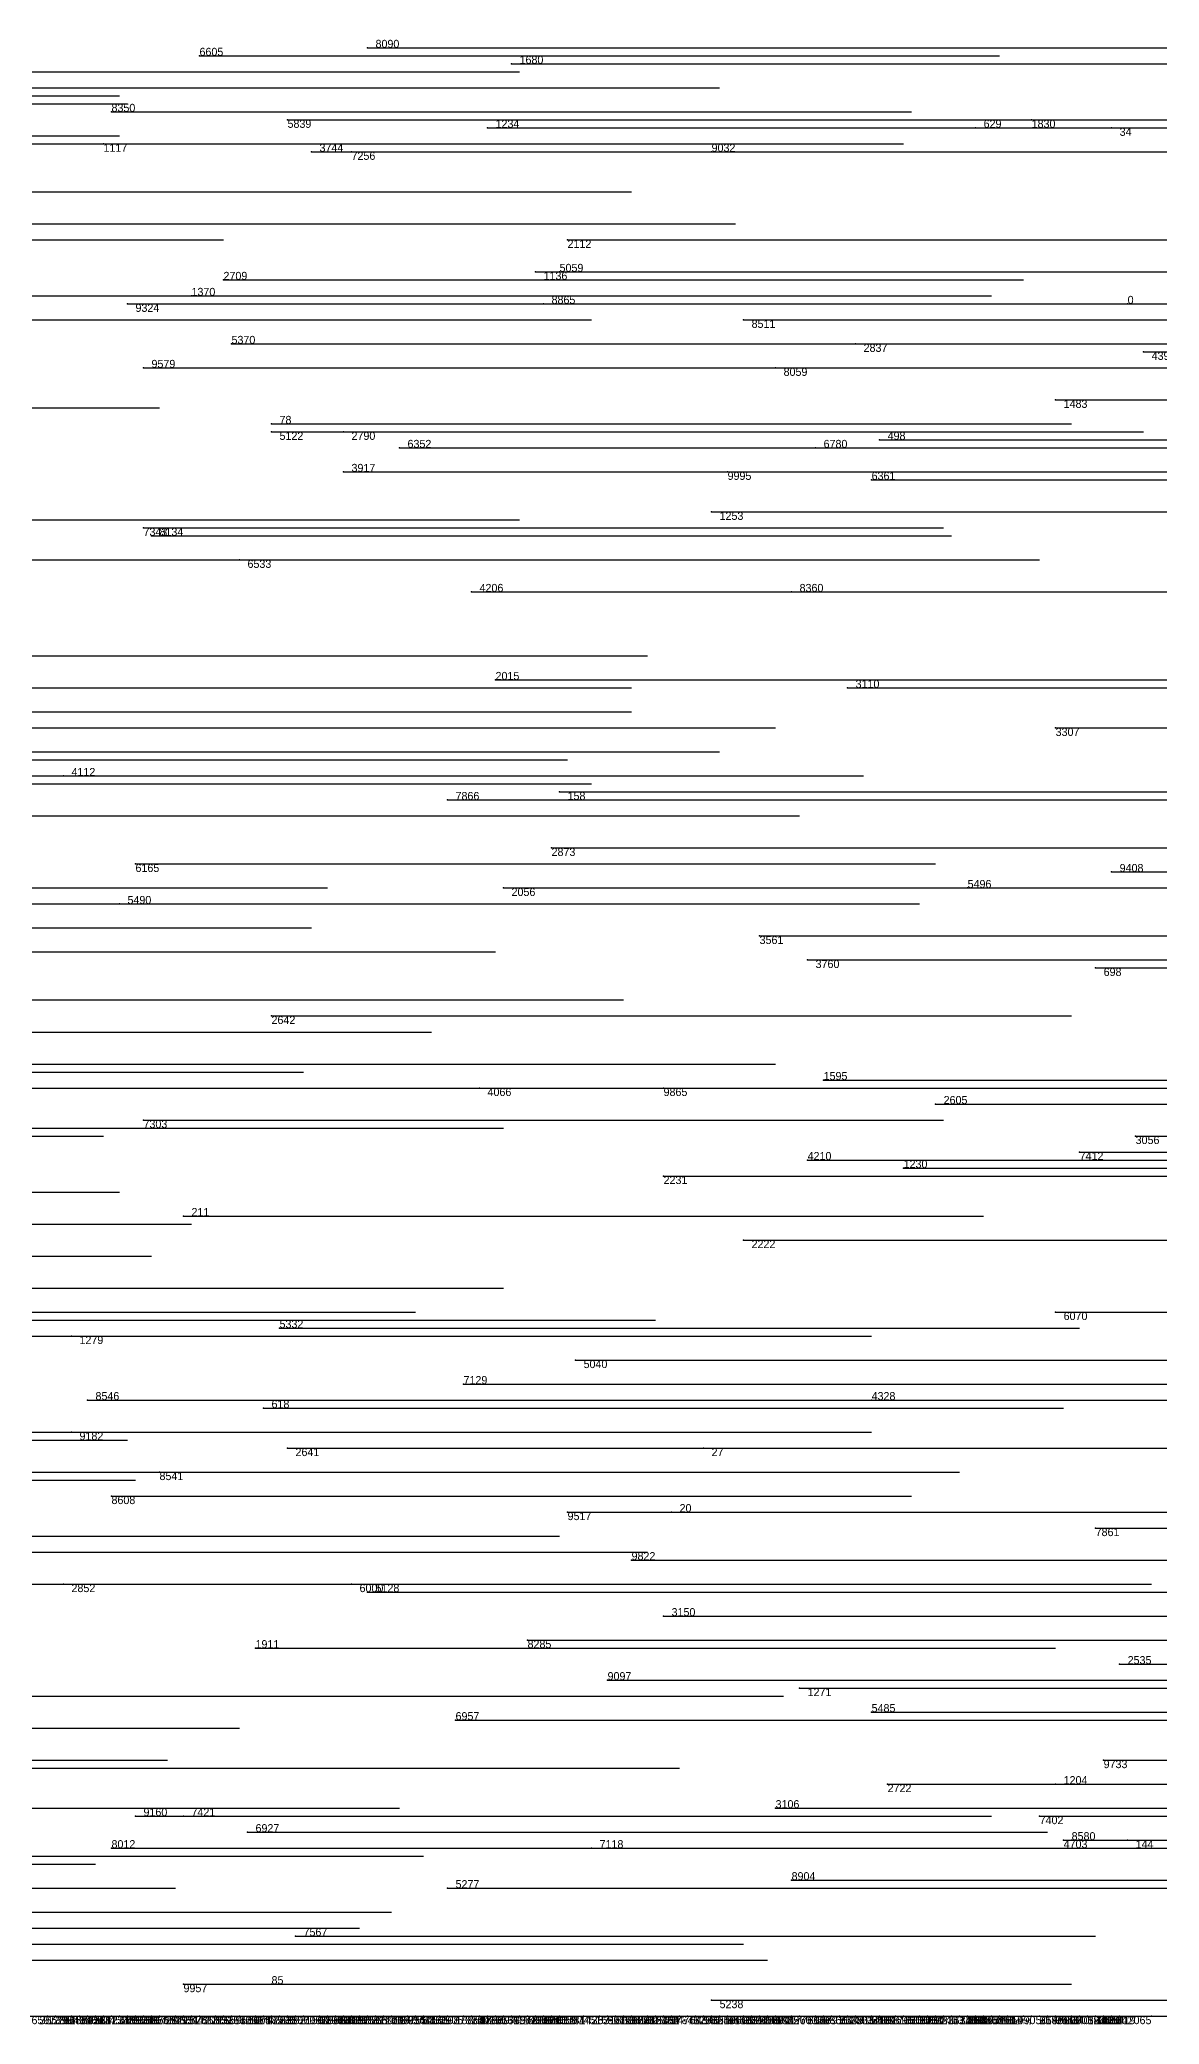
# Model space of a CAD drawing. Extents: x 0 to 1.1, y 0 to 1.
# Drawn here: x 0.231 to 0.371, y -0.001 to 0.247 of the extents above; entities that cross this region are included whole.
import ezdxf

# ---------------------------------------------------------------- set-up
doc = ezdxf.new("R2010")
doc.units = 0
for name, color, linetype in [('Normals', 1, 'CONTINUOUS'), ('Source_points', 5, 'CONTINUOUS'), ('Text', 3, 'CONTINUOUS')]:
    doc.layers.add(name, color=color, linetype=linetype)

msp = doc.modelspace()

# ---------------------------------------------------------------- linework, layer by layer
at = {"layer": 'Normals', "color": 1}
for p, q in [((0.272, 0.246, 1), (0.372, 0.246, 1)), ((0.251, 0.245), (0.351, 0.245)), ((0.29, 0.244), (0.39, 0.244)), ((0.138, 0.241, 1), (0.238, 0.241, 1)), ((0.169, 0.243, 1), (0.269, 0.243, 1)), ((0.191, 0.243, 1), (0.291, 0.243, 1)), ((0.216, 0.241, 1), (0.316, 0.241, 1)), ((0.141, 0.24, 1), (0.241, 0.24, 1)), ((0.142, 0.239, 1), (0.242, 0.239, 1)), ((0.24, 0.238, 1), (0.34, 0.238, 1)), ((0.262, 0.237), (0.362, 0.237)), ((0.287, 0.236, 1), (0.387, 0.236, 1)), ((0.348, 0.236, 1), (0.449, 0.236, 1)), ((0.355, 0.237, 1), (0.455, 0.237, 1)), ((0.365, 0.236), (0.466, 0.236)), ((0.141, 0.235, 1), (0.241, 0.235, 1)), ((0.213, 0.234, 1), (0.313, 0.234, 1)), ((0.239, 0.234, 1), (0.339, 0.234, 1)), ((0.265, 0.233), (0.365, 0.233)), ((0.27, 0.233), (0.37, 0.233)), ((0.315, 0.233), (0.415, 0.233)), ((0.205, 0.228), (0.305, 0.228)), ((0.218, 0.224), (0.318, 0.224)), ((0.154, 0.222, 1), (0.254, 0.222, 1)), ((0.297, 0.222, 1), (0.397, 0.222, 1)), ((0.254, 0.217, 1), (0.354, 0.217, 1)), ((0.293, 0.218), (0.393, 0.218)), ((0.296, 0.218, 1), (0.396, 0.218, 1)), ((0.198, 0.215, 1), (0.298, 0.215, 1)), ((0.203, 0.215, 1), (0.303, 0.215, 1)), ((0.242, 0.214, 1), (0.342, 0.214, 1)), ((0.25, 0.215), (0.35, 0.215)), ((0.294, 0.214), (0.394, 0.214)), ((0.367, 0.214, 1), (0.467, 0.214, 1)), ((0.2, 0.212, 1), (0.3, 0.212, 1)), ((0.319, 0.212, 1), (0.419, 0.212, 1)), ((0.255, 0.209, 1), (0.355, 0.209, 1)), ((0.333, 0.209, 1), (0.433, 0.209, 1)), ((0.244, 0.206, 1), (0.344, 0.206, 1)), ((0.323, 0.206, 1), (0.423, 0.206, 1)), ((0.369, 0.208), (0.469, 0.208)), ((0.146, 0.201, 1), (0.246, 0.201, 1)), ((0.358, 0.202, 1), (0.458, 0.202, 1)), ((0.26, 0.199, 1), (0.36, 0.199, 1)), ((0.26, 0.198, 1), (0.36, 0.198, 1)), ((0.269, 0.198, 1), (0.369, 0.198, 1)), ((0.276, 0.196, 1), (0.376, 0.196, 1)), ((0.328, 0.196), (0.428, 0.196)), ((0.336, 0.197), (0.436, 0.197)), ((0.269, 0.193), (0.369, 0.193)), ((0.317, 0.193, 1), (0.417, 0.193, 1)), ((0.335, 0.192, 1), (0.435, 0.192, 1)), ((0.191, 0.187), (0.291, 0.187)), ((0.315, 0.188, 1), (0.415, 0.188, 1)), ((0.244, 0.186, 1), (0.344, 0.186, 1)), ((0.245, 0.185, 1), (0.345, 0.185, 1)), ((0.183, 0.182), (0.283, 0.182)), ((0.256, 0.182), (0.356, 0.182)), ((0.285, 0.178), (0.385, 0.178)), ((0.325, 0.178, 1), (0.425, 0.178, 1)), ((0.207, 0.17), (0.307, 0.17)), ((0.288, 0.167), (0.388, 0.167)), ((0.205, 0.166, 1), (0.305, 0.166, 1)), ((0.332, 0.166, 1), (0.432, 0.166, 1)), ((0.205, 0.163), (0.305, 0.163)), ((0.223, 0.161), (0.323, 0.161)), ((0.358, 0.161, 1), (0.458, 0.161, 1)), ((0.158, 0.157, 1), (0.258, 0.157, 1)), ((0.197, 0.157, 1), (0.297, 0.157, 1)), ((0.216, 0.158), (0.316, 0.158)), ((0.199, 0.155, 1), (0.299, 0.155, 1)), ((0.2, 0.154, 1), (0.3, 0.154, 1)), ((0.234, 0.155), (0.334, 0.155)), ((0.282, 0.152, 1), (0.382, 0.152, 1)), ((0.296, 0.153, 1), (0.396, 0.153, 1)), ((0.208, 0.15), (0.308, 0.15)), ((0.226, 0.15), (0.326, 0.15)), ((0.243, 0.144, 1), (0.343, 0.144, 1)), ((0.295, 0.146, 1), (0.395, 0.146, 1)), ((0.365, 0.143, 1), (0.466, 0.143, 1)), ((0.156, 0.139, 1), (0.256, 0.139, 1)), ((0.167, 0.141), (0.267, 0.141)), ((0.241, 0.139, 1), (0.341, 0.139, 1)), ((0.289, 0.141), (0.389, 0.141)), ((0.347, 0.141, 1), (0.447, 0.141, 1)), ((0.165, 0.136, 1), (0.265, 0.136, 1)), ((0.321, 0.135, 1), (0.42, 0.135, 1)), ((0.188, 0.133), (0.288, 0.133)), ((0.327, 0.132, 1), (0.427, 0.132, 1)), ((0.363, 0.131, 1), (0.463, 0.131, 1)), ((0.204, 0.127, 1), (0.304, 0.127, 1)), ((0.26, 0.125), (0.36, 0.125)), ((0.18, 0.123), (0.28, 0.123)), ((0.164, 0.118, 1), (0.264, 0.118, 1)), ((0.223, 0.119, 1), (0.323, 0.119, 1)), ((0.329, 0.117), (0.429, 0.117)), ((0.199, 0.116), (0.299, 0.116)), ((0.286, 0.116), (0.386, 0.116)), ((0.309, 0.116), (0.409, 0.116)), ((0.244, 0.112), (0.344, 0.112)), ((0.343, 0.114, 1), (0.443, 0.114, 1)), ((0.139, 0.11, 1), (0.239, 0.11, 1)), ((0.189, 0.111), (0.289, 0.111)), ((0.368, 0.11), (0.468, 0.11)), ((0.327, 0.107), (0.427, 0.107)), ((0.361, 0.108, 1), (0.461, 0.108, 1)), ((0.309, 0.105), (0.409, 0.105)), ((0.339, 0.106), (0.439, 0.106)), ((0.141, 0.103, 1), (0.241, 0.103, 1)), ((0.249, 0.1), (0.349, 0.1)), ((0.15, 0.099, 1), (0.25, 0.099, 1)), ((0.319, 0.097, 1), (0.419, 0.097, 1)), ((0.145, 0.095), (0.245, 0.095)), ((0.189, 0.091, 1), (0.289, 0.091, 1)), ((0.178, 0.088), (0.278, 0.088)), ((0.208, 0.087), (0.308, 0.087)), ((0.358, 0.088), (0.458, 0.088)), ((0.149, 0.085), (0.249, 0.085)), ((0.235, 0.085), (0.335, 0.085)), ((0.261, 0.086, 1), (0.361, 0.086, 1)), ((0.298, 0.082, 1), (0.398, 0.082, 1)), ((0.237, 0.077), (0.337, 0.077)), ((0.284, 0.079, 1), (0.384, 0.079, 1)), ((0.335, 0.077), (0.434, 0.077)), ((0.259, 0.076), (0.359, 0.076)), ((0.142, 0.072), (0.242, 0.072)), ((0.191, 0.073), (0.291, 0.073)), ((0.235, 0.073), (0.335, 0.073)), ((0.262, 0.071), (0.362, 0.071)), ((0.314, 0.071), (0.414, 0.071)), ((0.143, 0.067, 1), (0.243, 0.067, 1)), ((0.209, 0.068, 1), (0.309, 0.068, 1)), ((0.246, 0.068), (0.346, 0.068)), ((0.24, 0.065), (0.34, 0.065)), ((0.297, 0.063, 1), (0.397, 0.063, 1)), ((0.31, 0.063, 1), (0.41, 0.063, 1)), ((0.196, 0.06), (0.296, 0.06)), ((0.363, 0.061, 1), (0.463, 0.061, 1)), ((0.207, 0.058, 1), (0.307, 0.058, 1)), ((0.305, 0.057), (0.405, 0.057)), ((0.218, 0.054), (0.318, 0.054)), ((0.234, 0.054, 1), (0.334, 0.054, 1)), ((0.27, 0.054), (0.37, 0.054)), ((0.272, 0.053, 1), (0.372, 0.053, 1)), ((0.309, 0.05, 1), (0.409, 0.05, 1)), ((0.258, 0.046), (0.358, 0.046)), ((0.292, 0.047, 1), (0.392, 0.047, 1)), ((0.366, 0.044, 1), (0.467, 0.044, 1)), ((0.224, 0.04), (0.324, 0.04)), ((0.302, 0.042, 1), (0.402, 0.042, 1)), ((0.326, 0.041, 1), (0.426, 0.041, 1)), ((0.335, 0.038, 1), (0.435, 0.038, 1)), ((0.156, 0.036, 1), (0.256, 0.036, 1)), ((0.283, 0.037, 1), (0.383, 0.037, 1)), ((0.147, 0.032, 1), (0.247, 0.032, 1)), ((0.211, 0.031, 1), (0.311, 0.031, 1)), ((0.364, 0.032), (0.464, 0.032)), ((0.337, 0.029, 1), (0.437, 0.029, 1)), ((0.358, 0.029, 1), (0.458, 0.029, 1)), ((0.176, 0.026), (0.276, 0.026)), ((0.243, 0.025), (0.343, 0.025)), ((0.249, 0.025), (0.35, 0.025)), ((0.323, 0.026, 1), (0.423, 0.026, 1)), ((0.356, 0.025, 1), (0.456, 0.025, 1)), ((0.257, 0.023, 1), (0.357, 0.023, 1)), ((0.179, 0.02), (0.279, 0.02)), ((0.24, 0.021), (0.34, 0.021)), ((0.3, 0.021), (0.4, 0.021)), ((0.359, 0.022), (0.459, 0.022)), ((0.36, 0.022), (0.46, 0.022)), ((0.367, 0.022, 1), (0.467, 0.022, 1)), ((0.138, 0.019, 1), (0.238, 0.019, 1)), ((0.148, 0.016), (0.248, 0.016)), ((0.282, 0.016), (0.382, 0.016)), ((0.325, 0.017), (0.425, 0.017)), ((0.175, 0.013), (0.275, 0.013)), ((0.171, 0.011), (0.271, 0.011)), ((0.263, 0.01), (0.363, 0.01)), ((0.219, 0.009), (0.319, 0.009)), ((0.222, 0.007, 1), (0.322, 0.007, 1)), ((0.249, 0.004, 1), (0.349, 0.004, 1)), ((0.26, 0.004, 1), (0.36, 0.004, 1)), ((0.132, 0, 0.665), (0.232, 0, 0.665)), ((0.133, 0, 0.825), (0.233, 0, 0.825)), ((0.133, 0, 0.793), (0.233, 0, 0.793)), ((0.134, 0, 0.492), (0.234, 0, 0.492)), ((0.134, 0, 0.34), (0.234, 0, 0.34)), ((0.135, 0, 0.992), (0.235, 0, 0.992)), ((0.136, 0, 0.856), (0.236, 0, 0.856)), ((0.136, 0, 0.409), (0.236, 0, 0.409)), ((0.136, 0, 0.459), (0.236, 0, 0.459)), ((0.136, 0, 0.38), (0.236, 0, 0.38)), ((0.137, 0, 0.903), (0.237, 0, 0.903)), ((0.137, 0, 0.449), (0.237, 0, 0.449)), ((0.138, 0, 0.972), (0.238, 0, 0.972)), ((0.138, 0, 0.524), (0.238, 0, 0.524)), ((0.139, 0, 0.967), (0.239, 0, 0.967)), ((0.139, 0, 0.382), (0.239, 0, 0.382)), ((0.141, 0, 0.768), (0.241, 0, 0.768)), ((0.141, 0, 0.142), (0.241, 0, 0.142)), ((0.142, 0, 0.615), (0.242, 0, 0.615)), ((0.142, 0, 0.431), (0.242, 0, 0.431)), ((0.142, 0, 0.573), (0.242, 0, 0.573)), ((0.144, 0, 0.383), (0.244, 0, 0.383)), ((0.144, 0, 0.636), (0.244, 0, 0.636)), ((0.144, 0, 0.227), (0.244, 0, 0.227)), ((0.144, 0, 0.927), (0.244, 0, 0.927)), ((0.145, 0, 0.242), (0.245, 0, 0.242)), ((0.145, 0, 0.886), (0.245, 0, 0.886)), ((0.147, 0, 0.824), (0.247, 0, 0.824)), ((0.148, 0, 0.63), (0.248, 0, 0.63)), ((0.148, 0, 0.156), (0.248, 0, 0.156)), ((0.149, 0, 0.828), (0.249, 0, 0.828)), ((0.149, 0, 0.184), (0.249, 0, 0.184)), ((0.15, 0, 0.085), (0.25, 0, 0.085)), ((0.15, 0, 0.059), (0.251, 0, 0.059)), ((0.151, 0, 0.029), (0.251, 0, 0.029)), ((0.151, 0, 0.947), (0.251, 0, 0.947)), ((0.153, 0, 0.527), (0.253, 0, 0.527)), ((0.153, 0, 0.81), (0.254, 0, 0.81)), ((0.154, 0, 0.14), (0.254, 0, 0.14)), ((0.154, 0, 0.697), (0.255, 0, 0.697)), ((0.154, 0, 0.837), (0.254, 0, 0.837)), ((0.156, 0, 0.064), (0.256, 0, 0.064)), ((0.157, 0, 0.725), (0.257, 0, 0.725)), ((0.158, 0, 0.525), (0.258, 0, 0.525)), ((0.158, 0, 0.002), (0.258, 0, 0.002)), ((0.16, 0, 0.286), (0.26, 0, 0.286)), ((0.16, 0, 0.792), (0.26, 0, 0.792)), ((0.161, 0, 0.238), (0.261, 0, 0.238)), ((0.161, 0, 0.723), (0.261, 0, 0.723)), ((0.162, 0, 0.362), (0.262, 0, 0.362)), ((0.163, 0, 0.086), (0.263, 0, 0.086)), ((0.163, 0, 0.546), (0.263, 0, 0.546)), ((0.164, 0, 0.513), (0.264, 0, 0.513)), ((0.164, 0, 0.866), (0.264, 0, 0.866)), ((0.164, 0, 0.807), (0.264, 0, 0.807)), ((0.165, 0, 0.772), (0.265, 0, 0.772)), ((0.166, 0, 0.887), (0.266, 0, 0.887)), ((0.166, 0, 0.596), (0.266, 0, 0.596)), ((0.167, 0, 0.787), (0.267, 0, 0.787)), ((0.169, 0, 0.829), (0.269, 0, 0.829)), ((0.17, 0, 0.437), (0.27, 0, 0.437)), ((0.171, 0, 0.253), (0.271, 0, 0.253)), ((0.172, 0, 0.287), (0.272, 0, 0.287)), ((0.173, 0, 0.189), (0.273, 0, 0.189)), ((0.173, 0, 0.951), (0.273, 0, 0.951)), ((0.174, 0, 0.599), (0.274, 0, 0.599)), ((0.174, 0, 0.949), (0.274, 0, 0.949)), ((0.174, 0, 0.456), (0.274, 0, 0.456)), ((0.175, 0, 0.65), (0.275, 0, 0.65)), ((0.175, 0, 0.534), (0.275, 0, 0.534)), ((0.177, 0, 0.008), (0.277, 0, 0.008)), ((0.177, 0, 0.277), (0.277, 0, 0.277)), ((0.177, 0, 0.33), (0.277, 0, 0.33)), ((0.177, 0, 0.199), (0.277, 0, 0.199)), ((0.178, 0, 0.161), (0.278, 0, 0.161)), ((0.179, 0, 0.93), (0.279, 0, 0.93)), ((0.179, 0, 0.966), (0.279, 0, 0.966)), ((0.179, 0, 0.594), (0.279, 0, 0.594)), ((0.179, 0, 0.45), (0.279, 0, 0.45)), ((0.18, 0, 0.521), (0.28, 0, 0.521)), ((0.18, 0, 0.101), (0.28, 0, 0.101)), ((0.181, 0, 0.542), (0.281, 0, 0.542)), ((0.181, 0, 0.861), (0.281, 0, 0.861)), ((0.182, 0, 0.089), (0.282, 0, 0.089)), ((0.183, 0, 0.536), (0.283, 0, 0.536)), ((0.183, 0, 0.794), (0.283, 0, 0.794)), ((0.184, 0, 0.585), (0.284, 0, 0.585)), ((0.184, 0, 0.357), (0.284, 0, 0.357)), ((0.185, 0, 0.711), (0.285, 0, 0.711)), ((0.186, 0, 0.584), (0.286, 0, 0.584)), ((0.187, 0, 0.789), (0.287, 0, 0.789)), ((0.187, 0, 0.579), (0.287, 0, 0.579)), ((0.187, 0, 0.304), (0.287, 0, 0.304)), ((0.187, 0, 0.649), (0.287, 0, 0.649)), ((0.19, 0, 0.122), (0.29, 0, 0.122)), ((0.19, 0, 0.37), (0.29, 0, 0.37)), ((0.19, 0, 0.841), (0.29, 0, 0.841)), ((0.19, 0, 0.212), (0.29, 0, 0.212)), ((0.192, 0, 0.193), (0.292, 0, 0.193)), ((0.192, 0, 0.606), (0.292, 0, 0.606)), ((0.192, 0, 0.52), (0.292, 0, 0.52)), ((0.192, 0, 0.999), (0.292, 0, 0.999)), ((0.193, 0, 0.34), (0.293, 0, 0.34)), ((0.194, 0, 0.35), (0.294, 0, 0.35)), ((0.194, 0, 0.066), (0.294, 0, 0.066)), ((0.194, 0, 0.649), (0.294, 0, 0.649)), ((0.194, 0, 0.959), (0.294, 0, 0.959)), ((0.195, 0, 0.55), (0.295, 0, 0.55)), ((0.195, 0, 0.179), (0.295, 0, 0.179)), ((0.195, 0, 0.989), (0.295, 0, 0.989)), ((0.196, 0, 0.045), (0.296, 0, 0.045)), ((0.196, 0, 0.796), (0.295, 0, 0.796)), ((0.196, 0, 0.236), (0.296, 0, 0.236)), ((0.197, 0, 0.272), (0.296, 0, 0.272)), ((0.197, 0, 0.525), (0.297, 0, 0.525)), ((0.197, 0, 0.926), (0.297, 0, 0.926)), ((0.2, 0, 0.349), (0.3, 0, 0.349)), ((0.201, 0, 0.274), (0.301, 0, 0.274)), ((0.201, 0, 0.646), (0.301, 0, 0.646)), ((0.202, 0, 0.343), (0.302, 0, 0.343)), ((0.202, 0, 0.214), (0.302, 0, 0.214)), ((0.203, 0, 0.487), (0.303, 0, 0.487)), ((0.203, 0, 0.835), (0.303, 0, 0.835)), ((0.203, 0, 0.977), (0.303, 0, 0.977)), ((0.203, 0, 0.638), (0.303, 0, 0.638)), ((0.206, 0, 0.265), (0.306, 0, 0.265)), ((0.207, 0, 0.296), (0.307, 0, 0.296)), ((0.207, 0, 0.403), (0.307, 0, 0.403)), ((0.208, 0, 0.323), (0.308, 0, 0.323)), ((0.208, 0, 0.267), (0.308, 0, 0.267)), ((0.209, 0, 0.777), (0.309, 0, 0.777)), ((0.21, 0, 0.61), (0.31, 0, 0.61)), ((0.211, 0, 0.503), (0.311, 0, 0.503)), ((0.212, 0, 0.332), (0.312, 0, 0.332)), ((0.212, 0, 0.982), (0.312, 0, 0.982)), ((0.213, 0, 0.414), (0.313, 0, 0.414)), ((0.214, 0, 0.192), (0.314, 0, 0.192)), ((0.216, 0, 0.696), (0.316, 0, 0.696)), ((0.218, 0, 0.428), (0.319, 0, 0.428)), ((0.218, 0, 0.106), (0.318, 0, 0.106)), ((0.219, 0, 0.777), (0.319, 0, 0.777)), ((0.219, 0, 0.292), (0.319, 0, 0.292)), ((0.22, 0, 0.083), (0.32, 0, 0.083)), ((0.22, 0, 0.916), (0.32, 0, 0.916)), ((0.22, 0, 0.27), (0.32, 0, 0.27)), ((0.22, 0, 0.799), (0.32, 0, 0.799)), ((0.22, 0, 0.41), (0.32, 0, 0.41)), ((0.221, 0, 0.539), (0.321, 0, 0.539)), ((0.225, 0, 0.429), (0.325, 0, 0.429)), ((0.226, 0, 0.998), (0.326, 0, 0.998)), ((0.227, 0, 0.034), (0.327, 0, 0.034)), ((0.227, 0, 0.765), (0.327, 0, 0.765)), ((0.229, 0, 0.273), (0.329, 0, 0.273)), ((0.231, 0, 0.344), (0.331, 0, 0.344)), ((0.231, 0, 0.263), (0.331, 0, 0.263)), ((0.232, 0, 0.158), (0.332, 0, 0.158)), ((0.233, 0, 0.834), (0.333, 0, 0.834)), ((0.233, 0, 0.679), (0.333, 0, 0.679)), ((0.233, 0, 0.406), (0.333, 0, 0.406)), ((0.235, 0, 0.06), (0.335, 0, 0.06)), ((0.235, 0, 0.014), (0.335, 0, 0.014)), ((0.236, 0, 0.548), (0.336, 0, 0.548)), ((0.236, 0, 0.846), (0.337, 0, 0.846)), ((0.236, 0, 0.913), (0.336, 0, 0.913)), ((0.236, 0, 0.269), (0.336, 0, 0.269)), ((0.237, 0, 0.128), (0.337, 0, 0.128)), ((0.237, 0, 0.653), (0.337, 0, 0.653)), ((0.237, 0, 0.911), (0.337, 0, 0.911)), ((0.237, 0, 0.437), (0.337, 0, 0.437)), ((0.237, 0, 0.848), (0.337, 0, 0.848)), ((0.238, 0, 0.056), (0.338, 0, 0.056)), ((0.239, 0, 0.558), (0.339, 0, 0.558)), ((0.24, 0, 0.811), (0.34, 0, 0.811)), ((0.24, 0, 0.707), (0.34, 0, 0.707)), ((0.241, 0, 0.102), (0.341, 0, 0.102)), ((0.241, 0, 0.161), (0.341, 0, 0.161)), ((0.241, 0, 0.261), (0.341, 0, 0.261)), ((0.242, 0, 0.051), (0.342, 0, 0.051)), ((0.242, 0, 0.564), (0.342, 0, 0.564)), ((0.243, 0, 0.944), (0.343, 0, 0.944)), ((0.244, 0, 0.807), (0.344, 0, 0.807)), ((0.244, 0, 0.409), (0.345, 0, 0.409)), ((0.244, 0, 0.022), (0.344, 0, 0.022)), ((0.244, 0, 0.031), (0.344, 0, 0.031)), ((0.244, 0, 0.045), (0.344, 0, 0.045)), ((0.245, 0, 0.362), (0.345, 0, 0.362)), ((0.246, 0, 0.301), (0.346, 0, 0.301)), ((0.246, 0, 0.841), (0.346, 0, 0.841)), ((0.248, 0, 0.502), (0.348, 0, 0.502)), ((0.249, 0, 0.693), (0.349, 0, 0.693)), ((0.249, 0, 0.364), (0.349, 0, 0.364)), ((0.249, 0, 0.861), (0.349, 0, 0.861)), ((0.25, 0, 0.286), (0.35, 0, 0.286)), ((0.251, 0, 0.274), (0.351, 0, 0.274)), ((0.253, 0, 0.949), (0.353, 0, 0.949)), ((0.253, 0, 0.657), (0.353, 0, 0.657)), ((0.254, 0, 0.741), (0.354, 0, 0.741)), ((0.255, 0, 0.873), (0.355, 0, 0.873)), ((0.255, 0, 0.006), (0.355, 0, 0.006)), ((0.256, 0, 0.901), (0.356, 0, 0.901)), ((0.256, 0, 0.997), (0.356, 0, 0.997)), ((0.256, 0, 0.152), (0.356, 0, 0.152)), ((0.256, 0, 0.738), (0.356, 0, 0.738)), ((0.258, 0, 0.119), (0.358, 0, 0.119)), ((0.259, 0, 0.741), (0.359, 0, 0.741)), ((0.259, 0, 0.598), (0.359, 0, 0.598)), ((0.26, 0, 0.918), (0.36, 0, 0.918)), ((0.261, 0, 0.018), (0.361, 0, 0.018)), ((0.261, 0, 0.256), (0.361, 0, 0.256)), ((0.262, 0, 0.952), (0.362, 0, 0.952)), ((0.263, 0, 0.517), (0.363, 0, 0.517)), ((0.264, 0, 0.958), (0.364, 0, 0.958)), ((0.264, 0, 0.17), (0.364, 0, 0.17)), ((0.266, 0, 0.737), (0.366, 0, 0.737)), ((0.266, 0, 0.806), (0.366, 0, 0.806)), ((0.266, 0, 0.744), (0.366, 0, 0.744)), ((0.266, 0, 0.857), (0.366, 0, 0.857)), ((0.266, 0, 0.866), (0.366, 0, 0.866)), ((0.267, 0, 0.543), (0.367, 0, 0.543)), ((0.268, 0, 0.987), (0.368, 0, 0.987)), ((0.268, 0, 0.313), (0.368, 0, 0.313)), ((0.268, 0, 0.161), (0.368, 0, 0.161)), ((0.268, 0, 0.25), (0.368, 0, 0.25)), ((0.269, 0, 0.419), (0.369, 0, 0.419)), ((0.269, 0, 0.99), (0.369, 0, 0.99)), ((0.27, 0, 0.338), (0.37, 0, 0.338)), ((0.271, 0, 0.095), (0.371, 0, 0.095)), ((0.271, 0, 0.193), (0.371, 0, 0.193)), ((0.272, 0, 0.22), (0.372, 0, 0.22)), ((0.272, 0, 0.728), (0.372, 0, 0.728)), ((0.273, 0, 0.954), (0.373, 0, 0.954)), ((0.273, 0, 0.41), (0.373, 0, 0.41)), ((0.273, 0, 0.601), (0.373, 0, 0.601)), ((0.274, 0, 0.513), (0.374, 0, 0.513)), ((0.274, 0, 0.589), (0.374, 0, 0.589)), ((0.274, 0, 0.268), (0.374, 0, 0.268)), ((0.274, 0, 0.056), (0.374, 0, 0.056)), ((0.275, 0, 0.987), (0.375, 0, 0.987)), ((0.277, 0, 0.855), (0.377, 0, 0.855)), ((0.277, 0, 0.983), (0.377, 0, 0.983)), ((0.277, 0, 0.482), (0.377, 0, 0.482)), ((0.278, 0, 0.823), (0.378, 0, 0.823)), ((0.278, 0, 0.207), (0.378, 0, 0.207)), ((0.278, 0, 0.819), (0.378, 0, 0.819)), ((0.279, 0, 0.86), (0.379, 0, 0.86)), ((0.281, 0, 0.63), (0.381, 0, 0.63)), ((0.281, 0, 0.409), (0.381, 0, 0.409)), ((0.282, 0, 0.354), (0.382, 0, 0.354)), ((0.284, 0, 0.358), (0.384, 0, 0.358)), ((0.284, 0, 0.335), (0.384, 0, 0.335)), ((0.284, 0, 0.898), (0.384, 0, 0.898)), ((0.285, 0, 0.225), (0.385, 0, 0.225)), ((0.285, 0, 0.989), (0.385, 0, 0.989)), ((0.286, 0, 0.963), (0.386, 0, 0.963)), ((0.286, 0, 0.342), (0.386, 0, 0.342)), ((0.286, 0, 0.12), (0.386, 0, 0.12)), ((0.287, 0, 0.175), (0.387, 0, 0.175)), ((0.288, 0, 0.009), (0.388, 0, 0.009)), ((0.288, 0, 0.651), (0.388, 0, 0.651)), ((0.289, 0, 0.438), (0.389, 0, 0.438)), ((0.289, 0, 0.617), (0.389, 0, 0.617)), ((0.29, 0, 0.384), (0.39, 0, 0.384)), ((0.291, 0, 0.413), (0.391, 0, 0.413)), ((0.291, 0, 0.949), (0.391, 0, 0.949)), ((0.292, 0, 0.92), (0.392, 0, 0.92)), ((0.292, 0, 0.493), (0.392, 0, 0.493)), ((0.292, 0, 0.369), (0.392, 0, 0.369)), ((0.293, 0, 0.238), (0.393, 0, 0.238)), ((0.293, 0, 0.211), (0.393, 0, 0.211)), ((0.294, 0, 0.775), (0.394, 0, 0.775)), ((0.294, 0, 0.615), (0.394, 0, 0.615)), ((0.294, 0, 0.193), (0.394, 0, 0.193)), ((0.295, 0, 0.467), (0.395, 0, 0.467)), ((0.296, 0, 0.868), (0.396, 0, 0.868)), ((0.296, 0, 0.861), (0.396, 0, 0.861)), ((0.299, 0, 0.941), (0.399, 0, 0.941)), ((0.299, 0, 0.495), (0.399, 0, 0.495)), ((0.299, 0, 0.226), (0.399, 0, 0.226)), ((0.301, 0, 0.026), (0.401, 0, 0.026)), ((0.302, 0, 0.578), (0.402, 0, 0.578)), ((0.302, 0, 0.213), (0.402, 0, 0.213)), ((0.303, 0, 0.584), (0.403, 0, 0.584)), ((0.303, 0, 0.748), (0.403, 0, 0.748)), ((0.304, 0, 0.595), (0.404, 0, 0.595)), ((0.305, 0, 0.338), (0.405, 0, 0.338)), ((0.305, 0, 0.106), (0.405, 0, 0.106)), ((0.305, 0, 0.004), (0.405, 0, 0.004)), ((0.305, 0, 0.4), (0.405, 0, 0.4)), ((0.307, 0, 0.083), (0.407, 0, 0.083)), ((0.307, 0, 0.382), (0.407, 0, 0.382)), ((0.307, 0, 0.727), (0.407, 0, 0.727)), ((0.308, 0, 0.452), (0.408, 0, 0.452)), ((0.308, 0, 0.347), (0.408, 0, 0.347)), ((0.308, 0, 0.962), (0.408, 0, 0.962)), ((0.308, 0, 0.528), (0.408, 0, 0.528)), ((0.309, 0, 0.847), (0.409, 0, 0.847)), ((0.31, 0, 0.833), (0.41, 0, 0.833)), ((0.311, 0, 0.113), (0.411, 0, 0.113)), ((0.312, 0, 0.683), (0.412, 0, 0.683)), ((0.312, 0, 0.426), (0.412, 0, 0.426)), ((0.313, 0, 0.95), (0.413, 0, 0.95)), ((0.313, 0, 0.547), (0.413, 0, 0.547)), ((0.314, 0, 0.351), (0.414, 0, 0.351)), ((0.314, 0, 0.209), (0.414, 0, 0.209)), ((0.315, 0.002), (0.415, 0.002)), ((0.315, 0, 0.932), (0.415, 0, 0.932)), ((0.316, 0, 0.652), (0.416, 0, 0.652)), ((0.317, 0, 0.776), (0.417, 0, 0.776)), ((0.317, 0, 0.314), (0.417, 0, 0.314)), ((0.317, 0, 0.78), (0.417, 0, 0.78)), ((0.319, 0, 0.682), (0.418, 0, 0.682)), ((0.319, 0, 0.247), (0.419, 0, 0.247)), ((0.319, 0, 0.321), (0.419, 0, 0.321)), ((0.32, 0, 0.21), (0.42, 0, 0.21)), ((0.32, 0, 0.373), (0.419, 0, 0.373)), ((0.32, 0, 0.486), (0.42, 0, 0.486)), ((0.321, 0, 0.423), (0.421, 0, 0.423)), ((0.322, 0, 0.055), (0.422, 0, 0.055)), ((0.322, 0, 0.772), (0.421, 0, 0.772)), ((0.322, 0, 0.09), (0.422, 0, 0.09)), ((0.323, 0, 0.309), (0.423, 0, 0.309)), ((0.323, 0, 0.373), (0.423, 0, 0.373)), ((0.325, 0, 0.502), (0.425, 0, 0.502)), ((0.326, 0, 0.992), (0.426, 0, 0.992)), ((0.326, 0, 0.778), (0.426, 0, 0.778)), ((0.326, 0, 0.209), (0.426, 0, 0.209)), ((0.326, 0, 0.026), (0.426, 0, 0.026)), ((0.328, 0, 0.469), (0.428, 0, 0.469)), ((0.328, 0, 0.997), (0.428, 0, 0.997)), ((0.329, 0, 0.34), (0.429, 0, 0.34)), ((0.329, 0, 0.661), (0.429, 0, 0.661)), ((0.33, 0, 0.637), (0.43, 0, 0.637)), ((0.331, 0, 0.423), (0.431, 0, 0.423)), ((0.332, 0, 0.762), (0.432, 0, 0.762)), ((0.332, 0, 0.409), (0.432, 0, 0.409)), ((0.333, 0, 0.617), (0.433, 0, 0.617)), ((0.335, 0, 0.032), (0.435, 0, 0.032)), ((0.335, 0, 0.714), (0.435, 0, 0.714)), ((0.335, 0, 0.418), (0.435, 0, 0.418)), ((0.336, 0, 0.916), (0.436, 0, 0.916)), ((0.336, 0, 0.491), (0.436, 0, 0.491)), ((0.338, 0, 0.691), (0.438, 0, 0.691)), ((0.338, 0, 0.494), (0.438, 0, 0.494)), ((0.339, 0, 0.411), (0.439, 0, 0.411)), ((0.339, 0, 0.42), (0.439, 0, 0.42)), ((0.341, 0, 0.15), (0.441, 0, 0.15)), ((0.341, 0, 0.086), (0.441, 0, 0.086)), ((0.341, 0, 0.415), (0.441, 0, 0.415)), ((0.341, 0, 0.866), (0.441, 0, 0.866)), ((0.342, 0, 0.401), (0.442, 0, 0.401)), ((0.342, 0, 0.51), (0.442, 0, 0.51)), ((0.342, 0, 0.501), (0.442, 0, 0.501)), ((0.343, 0, 0.385), (0.443, 0, 0.385)), ((0.344, 0, 0.324), (0.444, 0, 0.324)), ((0.345, 0, 0.63), (0.445, 0, 0.63)), ((0.345, 0, 0.026), (0.445, 0, 0.026)), ((0.346, 0, 0.862), (0.446, 0, 0.862)), ((0.346, 0, 0.72), (0.446, 0, 0.72)), ((0.346, 0, 0.998), (0.446, 0, 0.998)), ((0.347, 0, 0.498), (0.447, 0, 0.498)), ((0.347, 0, 0.181), (0.447, 0, 0.181)), ((0.347, 0, 0.438), (0.447, 0, 0.438)), ((0.347, 0, 0.864), (0.447, 0, 0.864)), ((0.347, 0, 0.29), (0.447, 0, 0.29)), ((0.348, 0, 0.996), (0.448, 0, 0.996)), ((0.348, 0, 0.762), (0.448, 0, 0.762)), ((0.348, 0, 0.912), (0.448, 0, 0.912)), ((0.349, 0, 0.876), (0.449, 0, 0.876)), ((0.349, 0, 0.988), (0.449, 0, 0.988)), ((0.35, 0, 0.608), (0.451, 0, 0.608)), ((0.35, 0, 0.81), (0.45, 0, 0.81)), ((0.35, 0, 0.229), (0.45, 0, 0.229)), ((0.351, 0, 0.661), (0.451, 0, 0.661)), ((0.352, 0, 0.179), (0.452, 0, 0.179)), ((0.352, 0, 0.816), (0.452, 0, 0.816)), ((0.354, 0, 0.017), (0.454, 0, 0.017)), ((0.355, 0, 0.242), (0.456, 0, 0.242)), ((0.355, 0, 0.267), (0.455, 0, 0.267)), ((0.355, 0, 0.448), (0.455, 0, 0.448)), ((0.356, 0, 0.845), (0.456, 0, 0.845)), ((0.357, 0, 0.498), (0.457, 0, 0.498)), ((0.358, 0, 0.921), (0.458, 0, 0.921)), ((0.358, 0, 0.964), (0.458, 0, 0.964)), ((0.358, 0, 0.995), (0.458, 0, 0.995)), ((0.358, 0, 0.527), (0.458, 0, 0.527)), ((0.36, 0, 0.981), (0.46, 0, 0.981)), ((0.361, 0, 0.373), (0.461, 0, 0.373)), ((0.361, 0, 0.307), (0.461, 0, 0.307)), ((0.362, 0, 0.98), (0.462, 0, 0.98)), ((0.362, 0, 0.766), (0.462, 0, 0.766)), ((0.362, 0, 0.389), (0.462, 0, 0.389)), ((0.363, 0, 0.875), (0.463, 0, 0.875)), ((0.363, 0, 0.859), (0.463, 0, 0.859)), ((0.364, 0, 0.172), (0.464, 0, 0.172)), ((0.364, 0, 0.312), (0.464, 0, 0.312)), ((0.365, 0, 0.11), (0.465, 0, 0.11)), ((0.366, 0, 0.474), (0.466, 0, 0.474)), ((0.37, 0, 0.296), (0.47, 0, 0.296))]:
    msp.add_line(p, q, dxfattribs=at)
at = {"layer": 'Source_points', "color": 5}
for p in [(0.272, 0.246, 1), (0.251, 0.245), (0.29, 0.244), (0.24, 0.238, 1), (0.262, 0.237), (0.287, 0.236, 1), (0.348, 0.236, 1), (0.355, 0.237, 1), (0.365, 0.236), (0.239, 0.234, 1), (0.265, 0.233), (0.27, 0.233), (0.315, 0.233), (0.297, 0.222, 1), (0.254, 0.217, 1), (0.293, 0.218), (0.296, 0.218, 1), (0.242, 0.214, 1), (0.25, 0.215), (0.294, 0.214), (0.367, 0.214, 1), (0.319, 0.212, 1), (0.255, 0.209, 1), (0.333, 0.209, 1), (0.244, 0.206, 1), (0.323, 0.206, 1), (0.369, 0.208), (0.358, 0.202, 1), (0.26, 0.199, 1), (0.26, 0.198, 1), (0.269, 0.198, 1), (0.276, 0.196, 1), (0.328, 0.196), (0.336, 0.197), (0.269, 0.193), (0.317, 0.193, 1), (0.335, 0.192, 1), (0.315, 0.188, 1), (0.244, 0.186, 1), (0.245, 0.185, 1), (0.256, 0.182), (0.285, 0.178), (0.325, 0.178, 1), (0.288, 0.167), (0.332, 0.166, 1), (0.358, 0.161, 1), (0.234, 0.155), (0.282, 0.152, 1), (0.296, 0.153, 1), (0.243, 0.144, 1), (0.295, 0.146, 1), (0.365, 0.143, 1), (0.241, 0.139, 1), (0.289, 0.141), (0.347, 0.141, 1), (0.321, 0.135, 1), (0.327, 0.132, 1), (0.363, 0.131, 1), (0.26, 0.125), (0.329, 0.117), (0.286, 0.116), (0.309, 0.116), (0.244, 0.112), (0.343, 0.114, 1), (0.368, 0.11), (0.327, 0.107), (0.361, 0.108, 1), (0.309, 0.105), (0.339, 0.106), (0.249, 0.1), (0.319, 0.097, 1), (0.358, 0.088), (0.235, 0.085), (0.261, 0.086, 1), (0.298, 0.082, 1), (0.237, 0.077), (0.284, 0.079, 1), (0.335, 0.077), (0.259, 0.076), (0.235, 0.073), (0.262, 0.071), (0.314, 0.071), (0.246, 0.068), (0.24, 0.065), (0.297, 0.063, 1), (0.31, 0.063, 1), (0.363, 0.061, 1), (0.305, 0.057), (0.234, 0.054, 1), (0.27, 0.054), (0.272, 0.053, 1), (0.309, 0.05, 1), (0.258, 0.046), (0.292, 0.047, 1), (0.366, 0.044, 1), (0.302, 0.042, 1), (0.326, 0.041, 1), (0.335, 0.038, 1), (0.283, 0.037, 1), (0.364, 0.032), (0.337, 0.029, 1), (0.358, 0.029, 1), (0.243, 0.025), (0.249, 0.025), (0.323, 0.026, 1), (0.356, 0.025, 1), (0.257, 0.023, 1), (0.24, 0.021), (0.3, 0.021), (0.359, 0.022), (0.36, 0.022), (0.367, 0.022, 1), (0.282, 0.016), (0.325, 0.017), (0.263, 0.01), (0.249, 0.004, 1), (0.26, 0.004, 1), (0.232, 0, 0.158), (0.233, 0, 0.834), (0.233, 0, 0.679), (0.233, 0, 0.406), (0.235, 0, 0.06), (0.235, 0, 0.014), (0.236, 0, 0.548), (0.236, 0, 0.846), (0.236, 0, 0.913), (0.236, 0, 0.269), (0.237, 0, 0.128), (0.237, 0, 0.653), (0.237, 0, 0.911), (0.237, 0, 0.437), (0.237, 0, 0.848), (0.238, 0, 0.056), (0.239, 0, 0.558), (0.24, 0, 0.811), (0.24, 0, 0.707), (0.241, 0, 0.102), (0.241, 0, 0.161), (0.241, 0, 0.261), (0.242, 0, 0.051), (0.242, 0, 0.564), (0.243, 0, 0.944), (0.244, 0, 0.807), (0.244, 0, 0.409), (0.244, 0, 0.022), (0.244, 0, 0.031), (0.244, 0, 0.045), (0.245, 0, 0.362), (0.246, 0, 0.301), (0.246, 0, 0.841), (0.248, 0, 0.502), (0.249, 0, 0.693), (0.249, 0, 0.364), (0.249, 0, 0.861), (0.25, 0, 0.286), (0.251, 0, 0.274), (0.253, 0, 0.949), (0.253, 0, 0.657), (0.254, 0, 0.741), (0.255, 0, 0.873), (0.255, 0, 0.006), (0.256, 0, 0.901), (0.256, 0, 0.997), (0.256, 0, 0.152), (0.256, 0, 0.738), (0.258, 0, 0.119), (0.259, 0, 0.741), (0.259, 0, 0.598), (0.26, 0, 0.918), (0.261, 0, 0.018), (0.261, 0, 0.256), (0.262, 0, 0.952), (0.263, 0, 0.517), (0.264, 0, 0.958), (0.264, 0, 0.17), (0.266, 0, 0.737), (0.266, 0, 0.806), (0.266, 0, 0.744), (0.266, 0, 0.857), (0.266, 0, 0.866), (0.267, 0, 0.543), (0.268, 0, 0.987), (0.268, 0, 0.313), (0.268, 0, 0.161), (0.268, 0, 0.25), (0.269, 0, 0.419), (0.269, 0, 0.99), (0.27, 0, 0.338), (0.271, 0, 0.095), (0.271, 0, 0.193), (0.272, 0, 0.22), (0.272, 0, 0.728), (0.273, 0, 0.954), (0.273, 0, 0.41), (0.273, 0, 0.601), (0.274, 0, 0.513), (0.274, 0, 0.589), (0.274, 0, 0.268), (0.274, 0, 0.056), (0.275, 0, 0.987), (0.277, 0, 0.855), (0.277, 0, 0.983), (0.277, 0, 0.482), (0.278, 0, 0.823), (0.278, 0, 0.207), (0.278, 0, 0.819), (0.279, 0, 0.86), (0.281, 0, 0.63), (0.281, 0, 0.409), (0.282, 0, 0.354), (0.284, 0, 0.358), (0.284, 0, 0.335), (0.284, 0, 0.898), (0.285, 0, 0.225), (0.285, 0, 0.989), (0.286, 0, 0.963), (0.286, 0, 0.342), (0.286, 0, 0.12), (0.287, 0, 0.175), (0.288, 0, 0.009), (0.288, 0, 0.651), (0.289, 0, 0.438), (0.289, 0, 0.617), (0.29, 0, 0.384), (0.291, 0, 0.413), (0.291, 0, 0.949), (0.292, 0, 0.92), (0.292, 0, 0.493), (0.292, 0, 0.369), (0.293, 0, 0.238), (0.293, 0, 0.211), (0.294, 0, 0.775), (0.294, 0, 0.615), (0.294, 0, 0.193), (0.295, 0, 0.467), (0.296, 0, 0.868), (0.296, 0, 0.861), (0.299, 0, 0.941), (0.299, 0, 0.495), (0.299, 0, 0.226), (0.301, 0, 0.026), (0.302, 0, 0.578), (0.302, 0, 0.213), (0.303, 0, 0.584), (0.303, 0, 0.748), (0.304, 0, 0.595), (0.305, 0, 0.338), (0.305, 0, 0.106), (0.305, 0, 0.004), (0.305, 0, 0.4), (0.307, 0, 0.083), (0.307, 0, 0.382), (0.307, 0, 0.727), (0.308, 0, 0.452), (0.308, 0, 0.347), (0.308, 0, 0.962), (0.308, 0, 0.528), (0.309, 0, 0.847), (0.31, 0, 0.833), (0.311, 0, 0.113), (0.312, 0, 0.683), (0.312, 0, 0.426), (0.313, 0, 0.95), (0.313, 0, 0.547), (0.314, 0, 0.351), (0.314, 0, 0.209), (0.315, 0.002), (0.315, 0, 0.932), (0.316, 0, 0.652), (0.317, 0, 0.776), (0.317, 0, 0.314), (0.317, 0, 0.78), (0.319, 0, 0.682), (0.319, 0, 0.247), (0.319, 0, 0.321), (0.32, 0, 0.21), (0.32, 0, 0.373), (0.32, 0, 0.486), (0.321, 0, 0.423), (0.322, 0, 0.055), (0.322, 0, 0.772), (0.322, 0, 0.09), (0.323, 0, 0.309), (0.323, 0, 0.373), (0.325, 0, 0.502), (0.326, 0, 0.992), (0.326, 0, 0.778), (0.326, 0, 0.209), (0.326, 0, 0.026), (0.328, 0, 0.469), (0.328, 0, 0.997), (0.329, 0, 0.34), (0.329, 0, 0.661), (0.33, 0, 0.637), (0.331, 0, 0.423), (0.332, 0, 0.762), (0.332, 0, 0.409), (0.333, 0, 0.617), (0.335, 0, 0.032), (0.335, 0, 0.714), (0.335, 0, 0.418), (0.336, 0, 0.916), (0.336, 0, 0.491), (0.338, 0, 0.691), (0.338, 0, 0.494), (0.339, 0, 0.411), (0.339, 0, 0.42), (0.341, 0, 0.15), (0.341, 0, 0.086), (0.341, 0, 0.415), (0.341, 0, 0.866), (0.342, 0, 0.401), (0.342, 0, 0.51), (0.342, 0, 0.501), (0.343, 0, 0.385), (0.344, 0, 0.324), (0.345, 0, 0.63), (0.345, 0, 0.026), (0.346, 0, 0.862), (0.346, 0, 0.72), (0.346, 0, 0.998), (0.347, 0, 0.498), (0.347, 0, 0.181), (0.347, 0, 0.438), (0.347, 0, 0.864), (0.347, 0, 0.29), (0.348, 0, 0.996), (0.348, 0, 0.762), (0.348, 0, 0.912), (0.349, 0, 0.876), (0.349, 0, 0.988), (0.35, 0, 0.608), (0.35, 0, 0.81), (0.35, 0, 0.229), (0.351, 0, 0.661), (0.352, 0, 0.179), (0.352, 0, 0.816), (0.354, 0, 0.017), (0.355, 0, 0.242), (0.355, 0, 0.267), (0.355, 0, 0.448), (0.356, 0, 0.845), (0.357, 0, 0.498), (0.358, 0, 0.921), (0.358, 0, 0.964), (0.358, 0, 0.995), (0.358, 0, 0.527), (0.36, 0, 0.981), (0.361, 0, 0.373), (0.361, 0, 0.307), (0.362, 0, 0.98), (0.362, 0, 0.766), (0.362, 0, 0.389), (0.363, 0, 0.875), (0.363, 0, 0.859), (0.364, 0, 0.172), (0.364, 0, 0.312), (0.365, 0, 0.11), (0.366, 0, 0.474), (0.37, 0, 0.296)]:
    msp.add_point(p, dxfattribs=at)

# ---------------------------------------------------------------- texts
at = {"layer": 'Text', "color": 3}
for s, p in [('6605', (0.251, 0.245)), ('8090', (0.273, 0.246, 1)), ('1680', (0.291, 0.244)), ('8350', (0.24, 0.238, 1)), ('5839', (0.262, 0.236)), ('1234', (0.288, 0.236, 1)), ('629', (0.349, 0.236, 1)), ('1830', (0.355, 0.236, 1)), ('34', (0.366, 0.235)), ('1117', (0.239, 0.233, 1)), ('3744', (0.266, 0.233)), ('9032', (0.315, 0.233)), ('7256', (0.27, 0.232)), ('2112', (0.297, 0.221, 1)), ('5059', (0.296, 0.218, 1)), ('1370', (0.25, 0.215)), ('2709', (0.254, 0.217, 1)), ('1136', (0.294, 0.217)), ('9324', (0.243, 0.213, 1)), ('8865', (0.295, 0.214)), ('0', (0.367, 0.214, 1)), ('8511', (0.32, 0.211, 1)), ('5370', (0.255, 0.209, 1)), ('2837', (0.334, 0.208, 1)), ('9579', (0.245, 0.206, 1)), ('8059', (0.324, 0.205, 1)), ('4396', (0.37, 0.207)), ('1483', (0.359, 0.201, 1)), ('78', (0.261, 0.199, 1)), ('5122', (0.261, 0.197, 1)), ('2790', (0.27, 0.197, 1)), ('6352', (0.277, 0.196, 1)), ('6780', (0.329, 0.196)), ('498', (0.337, 0.197)), ('3917', (0.27, 0.193)), ('9995', (0.317, 0.192, 1)), ('6361', (0.335, 0.192, 1)), ('1253', (0.316, 0.187, 1)), ('7343', (0.244, 0.185, 1)), ('8134', (0.246, 0.185, 1)), ('6533', (0.257, 0.181)), ('4206', (0.286, 0.178)), ('8360', (0.326, 0.178, 1)), ('2015', (0.288, 0.167)), ('3110', (0.333, 0.166, 1)), ('3307', (0.358, 0.16, 1)), ('4112', (0.235, 0.155)), ('7866', (0.283, 0.152, 1)), ('158', (0.297, 0.152, 1)), ('6165', (0.243, 0.143, 1)), ('2873', (0.295, 0.145, 1)), ('9408', (0.366, 0.143, 1)), ('5496', (0.347, 0.141, 1)), ('5490', (0.242, 0.139, 1)), ('2056', (0.29, 0.14)), ('3561', (0.321, 0.134, 1)), ('3760', (0.328, 0.131, 1)), ('698', (0.364, 0.13, 1)), ('2642', (0.26, 0.124)), ('1595', (0.329, 0.117)), ('4066', (0.287, 0.115)), ('9865', (0.309, 0.115)), ('2605', (0.344, 0.114, 1)), ('7303', (0.244, 0.111)), ('3056', (0.368, 0.109)), ('4210', (0.327, 0.107)), ('1230', (0.339, 0.106)), ('7412', (0.361, 0.107, 1)), ('2231', (0.309, 0.104)), ('211', (0.25, 0.1)), ('2222', (0.32, 0.096, 1)), ('5332', (0.261, 0.086, 1)), ('6070', (0.359, 0.087)), ('1279', (0.236, 0.084)), ('5040', (0.299, 0.081, 1)), ('7129', (0.284, 0.079, 1)), ('8546', (0.238, 0.077)), ('618', (0.26, 0.076)), ('4328', (0.335, 0.077)), ('9182', (0.236, 0.072)), ('2641', (0.263, 0.07)), ('27', (0.315, 0.07)), ('8541', (0.246, 0.067)), ('8608', (0.24, 0.064)), ('9517', (0.297, 0.062, 1)), ('20', (0.311, 0.063, 1)), ('7861', (0.363, 0.06, 1)), ('9822', (0.305, 0.057)), ('2852', (0.235, 0.053, 1)), ('6000', (0.271, 0.053)), ('5128', (0.273, 0.053, 1)), ('3150', (0.31, 0.05, 1)), ('1911', (0.258, 0.046)), ('8285', (0.292, 0.046, 1)), ('2535', (0.367, 0.044, 1)), ('9097', (0.302, 0.042, 1)), ('1271', (0.327, 0.04, 1)), ('6957', (0.283, 0.037, 1)), ('5485', (0.335, 0.038, 1)), ('1204', (0.359, 0.029, 1)), ('9733', (0.364, 0.031)), ('2722', (0.337, 0.028, 1)), ('9160', (0.244, 0.025)), ('7421', (0.25, 0.025)), ('3106', (0.323, 0.026, 1)), ('7402', (0.356, 0.024, 1)), ('6927', (0.258, 0.023, 1)), ('8580', (0.36, 0.022)), ('8012', (0.24, 0.021)), ('7118', (0.301, 0.021)), ('4703', (0.359, 0.021)), ('144', (0.368, 0.021, 1)), ('8904', (0.325, 0.017)), ('5277', (0.283, 0.016)), ('7567', (0.264, 0.01)), ('85', (0.26, 0.004, 1)), ('9957', (0.249, 0.003, 1)), ('6597', (0.23, -0.001, 0.273)), ('3552', (0.231, -0.001, 0.263)), ('1285', (0.232, -0.001, 0.344)), ('3984', (0.233, -0.001, 0.158)), ('4458', (0.234, -0.001, 0.834)), ('9587', (0.234, -0.001, 0.406)), ('7286', (0.234, -0.001, 0.679)), ('3288', (0.236, -0.001, 0.06)), ('8204', (0.236, -0.001, 0.913)), ('7809', (0.236, -0.001, 0.014)), ('1467', (0.236, -0.001, 0.548)), ('4531', (0.237, -0.001, 0.846)), ('3784', (0.237, -0.001, 0.653)), ('8213', (0.237, -0.001, 0.437)), ('8398', (0.237, -0.001, 0.269)), ('9285', (0.237, -0.001, 0.848)), ('719', (0.237, -0.001, 0.128)), ('6768', (0.237, -0.001, 0.911)), ('2452', (0.239, -0.001, 0.056)), ('2313', (0.24, -0.001, 0.811)), ('1346', (0.24, -0.001, 0.558)), ('4665', (0.241, -0.001, 0.707)), ('4673', (0.241, -0.001, 0.102)), ('5708', (0.241, -0.001, 0.161)), ('2858', (0.242, -0.001, 0.564)), ('7366', (0.242, -0.001, 0.261)), ('9521', (0.243, -0.001, 0.944)), ('1249', (0.243, -0.001, 0.051)), ('861', (0.244, -0.001, 0.807)), ('6767', (0.244, -0.001, 0.022)), ('3668', (0.245, -0.001, 0.409)), ('8793', (0.245, -0.001, 0.031)), ('9695', (0.245, -0.001, 0.045)), ('7282', (0.246, -0.001, 0.362)), ('7465', (0.247, -0.001, 0.301)), ('7908', (0.247, -0.001, 0.841)), ('7931', (0.248, -0.001, 0.502)), ('2526', (0.249, -0.001, 0.693)), ('2778', (0.249, -0.001, 0.364)), ('4420', (0.25, -0.001, 0.861)), ('7222', (0.251, -0.001, 0.286)), ('5869', (0.252, -0.001, 0.274)), ('8336', (0.253, -0.001, 0.657)), ('1529', (0.253, -0.001, 0.949)), ('6595', (0.254, -0.001, 0.741)), ('4696', (0.256, -0.001, 0.006)), ('3250', (0.256, -0.001, 0.873)), ('7262', (0.256, -0.001, 0.152)), ('5005', (0.257, -0.001, 0.997)), ('7271', (0.257, -0.001, 0.738)), ('1104', (0.257, -0.001, 0.901)), ('2742', (0.258, -0.001, 0.119)), ('890', (0.26, -0.001, 0.918)), ('8288', (0.26, -0.001, 0.598)), ('7526', (0.26, -0.001, 0.741)), ('8338', (0.261, -0.001, 0.256)), ('2150', (0.261, -0.001, 0.018)), ('8821', (0.262, -0.001, 0.952)), ('609', (0.264, -0.001, 0.17)), ('7982', (0.264, -0.001, 0.517)), ('509', (0.265, -0.001, 0.958)), ('5333', (0.266, -0.001, 0.737)), ('9394', (0.266, -0.001, 0.857)), ('9807', (0.266, -0.001, 0.866)), ('6290', (0.266, -0.001, 0.806)), ('3030', (0.267, -0.001, 0.543)), ('8354', (0.267, -0.001, 0.744)), ('4930', (0.268, -0.001, 0.313)), ('9073', (0.269, -0.001, 0.25)), ('2480', (0.269, -0.001, 0.987)), ('6498', (0.269, -0.001, 0.161)), ('632', (0.27, -0.001, 0.419)), ('1515', (0.27, -0.001, 0.99)), ('9828', (0.271, -0.001, 0.193)), ('782', (0.271, -0.001, 0.338)), ('7588', (0.271, -0.001, 0.095)), ('8822', (0.272, -0.001, 0.728)), ('68', (0.273, -0.001, 0.954)), ('760', (0.273, -0.001, 0.22)), ('4737', (0.274, -0.001, 0.41)), ('4959', (0.274, -0.001, 0.601)), ('7617', (0.274, -0.001, 0.056)), ('6437', (0.275, -0.001, 0.589)), ('7007', (0.275, -0.001, 0.268)), ('118', (0.275, -0.001, 0.513)), ('6487', (0.276, -0.001, 0.987)), ('3567', (0.277, -0.001, 0.855)), ('9347', (0.277, -0.001, 0.482)), ('5525', (0.278, -0.001, 0.983)), ('4836', (0.279, -0.001, 0.819)), ('3467', (0.279, -0.001, 0.207)), ('773', (0.279, -0.001, 0.823)), ('565', (0.28, -0.001, 0.86)), ('2905', (0.281, -0.001, 0.63)), ('9878', (0.282, -0.001, 0.409)), ('1885', (0.283, -0.001, 0.354)), ('8242', (0.285, -0.001, 0.898)), ('2001', (0.285, -0.001, 0.358)), ('2698', (0.285, -0.001, 0.225)), ('7491', (0.285, -0.001, 0.335)), ('4787', (0.286, -0.001, 0.342)), ('5736', (0.286, -0.001, 0.12)), ('8738', (0.286, -0.001, 0.989)), ('1300', (0.286, -0.001, 0.963)), ('8132', (0.288, -0.001, 0.175)), ('2561', (0.288, -0.001, 0.009)), ('6759', (0.288, -0.001, 0.651)), ('9298', (0.289, -0.001, 0.617)), ('2354', (0.29, -0.001, 0.438)), ('9432', (0.291, -0.001, 0.384)), ('9722', (0.291, -0.001, 0.949)), ('5959', (0.292, -0.001, 0.413)), ('3414', (0.293, -0.001, 0.92)), ('3593', (0.293, -0.001, 0.493)), ('5085', (0.293, -0.001, 0.369)), ('5293', (0.294, -0.001, 0.193)), ('8721', (0.294, -0.001, 0.211)), ('1063', (0.294, -0.001, 0.238)), ('1032', (0.295, -0.001, 0.775)), ('1536', (0.295, -0.001, 0.615)), ('6507', (0.296, -0.001, 0.467)), ('7814', (0.297, -0.001, 0.861)), ('744', (0.297, -0.001, 0.868)), ('4516', (0.299, -0.001, 0.226)), ('3831', (0.3, -0.001, 0.495)), ('267', (0.3, -0.001, 0.941)), ('3272', (0.302, -0.001, 0.026)), ('5916', (0.302, -0.001, 0.578)), ('9649', (0.302, -0.001, 0.213)), ('8886', (0.303, -0.001, 0.748)), ('1340', (0.304, -0.001, 0.584)), ('5734', (0.305, -0.001, 0.004)), ('8684', (0.305, -0.001, 0.4)), ('2721', (0.305, -0.001, 0.106)), ('1298', (0.305, -0.001, 0.595)), ('169', (0.306, -0.001, 0.338)), ('6782', (0.307, -0.001, 0.382)), ('5466', (0.308, -0.001, 0.347)), ('8484', (0.308, -0.001, 0.727)), ('2494', (0.308, -0.001, 0.083)), ('6392', (0.308, -0.001, 0.962)), ('9226', (0.309, -0.001, 0.528)), ('2379', (0.309, -0.001, 0.452)), ('6223', (0.309, -0.001, 0.847)), ('2476', (0.31, -0.001, 0.833)), ('4173', (0.312, -0.001, 0.683)), ('4325', (0.312, -0.001, 0.113)), ('7625', (0.312, -0.001, 0.426)), ('4346', (0.313, -0.001, 0.547)), ('962', (0.314, -0.001, 0.95)), ('3249', (0.315, -0.001, 0.351)), ('3955', (0.315, -0.001, 0.209)), ('6610', (0.315, -0.001, 0.932)), ('5238', (0.316, 0.001)), ('4456', (0.317, -0.001, 0.652)), ('3851', (0.317, -0.001, 0.776)), ('9547', (0.317, -0.001, 0.78)), ('6089', (0.318, -0.001, 0.314)), ('3677', (0.319, -0.001, 0.682)), ('3991', (0.319, -0.001, 0.247)), ('9276', (0.319, -0.001, 0.321)), ('3124', (0.32, -0.001, 0.373)), ('5109', (0.321, -0.001, 0.423)), ('9667', (0.321, -0.001, 0.486)), ('2930', (0.321, -0.001, 0.21)), ('3872', (0.322, -0.001, 0.772)), ('4342', (0.323, -0.001, 0.373)), ('6475', (0.323, -0.001, 0.09)), ('1889', (0.323, -0.001, 0.055)), ('4177', (0.324, -0.001, 0.309)), ('6035', (0.326, -0.001, 0.502)), ('7632', (0.326, -0.001, 0.026)), ('3163', (0.327, -0.001, 0.992)), ('6036', (0.327, -0.001, 0.778)), ('6947', (0.327, -0.001, 0.209)), ('5851', (0.329, -0.001, 0.34)), ('930', (0.329, -0.001, 0.469)), ('2366', (0.329, -0.001, 0.997)), ('9112', (0.33, -0.001, 0.661)), ('8149', (0.331, -0.001, 0.423)), ('7635', (0.331, -0.001, 0.637)), ('4449', (0.332, -0.001, 0.409)), ('3837', (0.333, -0.001, 0.762)), ('1523', (0.334, -0.001, 0.617)), ('3029', (0.335, -0.001, 0.714)), ('2104', (0.335, -0.001, 0.032)), ('6439', (0.335, -0.001, 0.418)), ('2917', (0.336, -0.001, 0.916)), ('8818', (0.337, -0.001, 0.491)), ('6960', (0.338, -0.001, 0.494)), ('6600', (0.339, -0.001, 0.42)), ('1355', (0.339, -0.001, 0.691)), ('2306', (0.34, -0.001, 0.411)), ('346', (0.341, -0.001, 0.15)), ('6761', (0.341, -0.001, 0.866)), ('1237', (0.341, -0.001, 0.086)), ('591', (0.342, -0.001, 0.401)), ('3174', (0.342, -0.001, 0.51)), ('6024', (0.342, -0.001, 0.415)), ('9214', (0.343, -0.001, 0.501)), ('7835', (0.343, -0.001, 0.385)), ('6378', (0.345, -0.001, 0.324)), ('321', (0.346, -0.001, 0.63)), ('3443', (0.346, -0.001, 0.026)), ('7754', (0.346, -0.001, 0.998)), ('123', (0.346, -0.001, 0.862)), ('4563', (0.347, -0.001, 0.498)), ('5642', (0.347, -0.001, 0.438)), ('8024', (0.347, -0.001, 0.864)), ('2618', (0.347, -0.001, 0.72)), ('4895', (0.348, -0.001, 0.181)), ('9497', (0.348, -0.001, 0.29)), ('628', (0.348, -0.001, 0.996)), ('6104', (0.348, -0.001, 0.762)), ('8076', (0.349, -0.001, 0.988)), ('8203', (0.349, -0.001, 0.912)), ('5464', (0.35, -0.001, 0.81)), ('5520', (0.35, -0.001, 0.229)), ('6711', (0.35, -0.001, 0.876)), ('7259', (0.351, -0.001, 0.661)), ('1514', (0.351, -0.001, 0.608)), ('8290', (0.352, -0.001, 0.816)), ('6082', (0.352, -0.001, 0.179)), ('9050', (0.354, -0.001, 0.017)), ('3645', (0.356, -0.001, 0.845)), ('9697', (0.356, -0.001, 0.448)), ('2138', (0.356, -0.001, 0.242)), ('2596', (0.356, -0.001, 0.267)), ('9453', (0.358, -0.001, 0.498)), ('9954', (0.358, -0.001, 0.527)), ('7644', (0.358, -0.001, 0.964)), ('9030', (0.359, -0.001, 0.995)), ('2800', (0.359, -0.001, 0.921)), ('340', (0.36, -0.001, 0.981)), ('3270', (0.362, -0.001, 0.307)), ('5940', (0.362, -0.001, 0.389)), ('1832', (0.362, -0.001, 0.373)), ('4164', (0.363, -0.001, 0.766)), ('4628', (0.363, -0.001, 0.875)), ('1433', (0.363, -0.001, 0.98)), ('5334', (0.364, -0.001, 0.172)), ('7000', (0.364, -0.001, 0.859)), ('7714', (0.364, -0.001, 0.312)), ('5419', (0.365, -0.001, 0.11)), ('2065', (0.367, -0.001, 0.474))]:
    msp.add_text(s, height=0.001, dxfattribs=at).set_placement(p)

doc.saveas('drawing.dxf')
